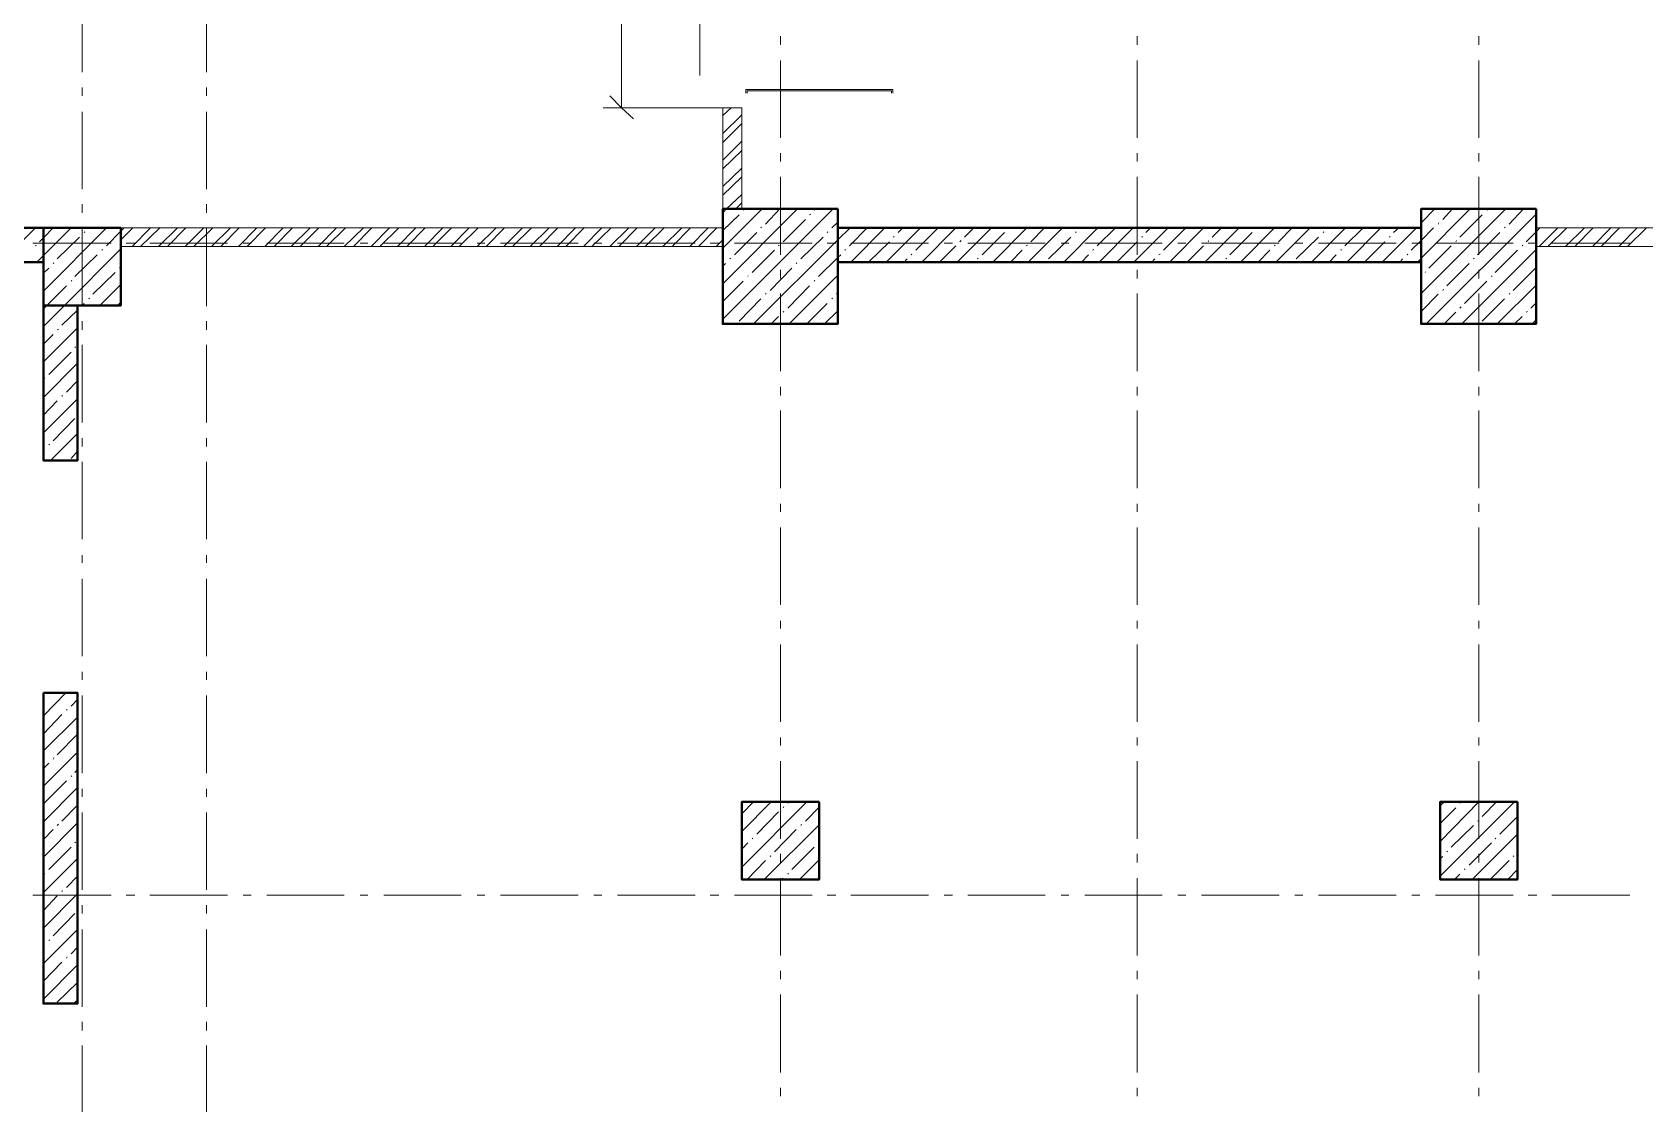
# Model space of a CAD drawing. Header units: millimetres. Extents: x -213547 to 415037, y -3642 to 106956.
# Drawn here: x -159531 to -149133, y 7503 to 14414 of the extents above; entities that cross this region are included whole.
import ezdxf

# ---------------------------------------------------------------- set-up
doc = ezdxf.new("R2010")
doc.units = ezdxf.units.MM

msp = doc.modelspace()

# ---------------------------------------------------------------- linework, layer by layer
at = {"lineweight": 9}
for points in [[(-155730.8, 15498.7), (-155730.8, 13927.1), (-155849.4, 13927.1)], [(-155226.7, 14134.6), (-155226.7, 15138.7)], [(-159208.8, 14155.8), (-159208.8, 14655.7)], [(-158408.2, 14155.8), (-158408.2, 14655.7)], [(-154705.6, 14333.7), (-154705.6, 14388.8)], [(-152405.3, 14333.7), (-152405.3, 14388.8)], [(-150202.4, 14333.7), (-150202.4, 14388.8)], [(-154705.6, 13732.2), (-154705.6, 14232.1)], [(-152405.3, 13732.2), (-152405.3, 14232.1)], [(-150202.4, 13732.2), (-150202.4, 14232.1)], [(-159208.8, 14003.3), (-159208.8, 14058.4)], [(-158408.2, 14003.3), (-158408.2, 14058.4)], [(-153981.2, 14020.3), (-153981.2, 14045.7), (-154930.1, 14045.7), (-154930.1, 14020.3)], [(-154921.6, 14020.3), (-154921.6, 14037.2), (-153989.6, 14037.2), (-153989.6, 14020.3)], [(-159208.8, 13401.8), (-159208.8, 13901.6)], [(-158408.2, 13401.8), (-158408.2, 13901.6)], [(-155730.8, 13927.1), (-155082.6, 13927.1)], [(-155078.4, 13876.2), (-155023.3, 13927.1)], [(-155078.4, 13761.8), (-154955.5, 13880.5)], [(-155078.4, 13702.5), (-154955.5, 13825.4)], [(-155078.4, 13588.2), (-154955.5, 13711)], [(-155078.4, 13533.1), (-154955.5, 13651.7)], [(-154705.6, 13579.7), (-154705.6, 13634.8)], [(-152405.3, 13579.7), (-152405.3, 13634.8)], [(-150202.4, 13579.7), (-150202.4, 13634.8)], [(-155078.4, 13418.7), (-154955.5, 13537.3)], [(-155078.4, 13363.6), (-154955.5, 13482.2)], [(-154705.6, 12978.1), (-154705.6, 13482.2)], [(-152405.3, 12978.1), (-152405.3, 13482.2)], [(-150202.4, 12978.1), (-150202.4, 13482.2)], [(-155053, 13274.7), (-154955.5, 13367.9)], [(-154993.7, 13274.7), (-154955.5, 13312.8)], [(-159208.8, 13249.2), (-159208.8, 13304.3)], [(-158408.2, 13249.2), (-158408.2, 13304.3)], [(-155078.4, 13249.2), (-155053, 13274.7)], [(-155078.4, 13020.5), (-154824.2, 13274.7)], [(-155078.4, 12791.7), (-154595.4, 13274.7)], [(-155078.4, 12563), (-154366.7, 13274.7)], [(-155078.4, 13134.9), (-154972.5, 13236.5)], [(-154947.1, 13266.2), (-154942.8, 13270.4)], [(-154803, 13177.2), (-154709.8, 13274.7)], [(-154688.6, 13062.8), (-154544.6, 13206.9)], [(-154519.2, 13236.5), (-154510.7, 13240.8)], [(-154489.5, 13266.2), (-154481.1, 13274.7)], [(-150596.3, 12931.5), (-150575.2, 12956.9), (-150257.4, 13274.7)], [(-150575.2, 13185.7), (-150486.2, 13274.7)], [(-150575.2, 12728.2), (-150028.7, 13274.7)], [(-150541.3, 12533.3), (-149833.8, 13240.8)], [(-150435.4, 13206.9), (-150371.8, 13274.7)], [(-150325.2, 13092.5), (-150181.2, 13236.5)], [(-150151.5, 13266.2), (-150147.3, 13270.4)], [(-150007.5, 13177.2), (-149914.3, 13274.7)], [(-159729.9, 12931.5), (-159509.6, 13151.8)], [(-159501.1, 12931.5), (-159458.8, 12973.9), (-159280.8, 13151.8)], [(-159484.2, 13062.8), (-159458.8, 13088.3), (-159395.2, 13151.8)], [(-159458.8, 12745.1), (-159052.1, 13151.8)], [(-159208.8, 12647.7), (-159208.8, 13151.8)], [(-159196.1, 13122.2), (-159191.9, 13126.4)], [(-159166.5, 13151.8), (-159166.5, 13151.8)], [(-159052.1, 13037.4), (-158958.9, 13130.6)], [(-158958.9, 13130.6), (-158937.7, 13151.8)], [(-158958.9, 13075.6), (-158882.6, 13151.8)], [(-158886.9, 13033.2), (-158768.2, 13151.8)], [(-158831.8, 13033.2), (-158708.9, 13151.8)], [(-158717.4, 13033.2), (-158594.6, 13151.8)], [(-158658.1, 13033.2), (-158539.5, 13151.8)], [(-158543.7, 13033.2), (-158425.1, 13151.8)], [(-158488.6, 13033.2), (-158365.8, 13151.8)], [(-158408.2, 12647.7), (-158408.2, 13151.8)], [(-158374.3, 13033.2), (-158251.4, 13151.8)], [(-158315, 13033.2), (-158196.3, 13151.8)], [(-158200.6, 13033.2), (-158082, 13151.8)], [(-158145.5, 13033.2), (-158026.9, 13151.8)], [(-158031.1, 13033.2), (-157912.5, 13151.8)], [(-157971.8, 13033.2), (-157853.2, 13151.8)], [(-157861.7, 13033.2), (-157738.8, 13151.8)], [(-157802.4, 13033.2), (-157683.7, 13151.8)], [(-157688, 13033.2), (-157569.4, 13151.8)], [(-157632.9, 13033.2), (-157510, 13151.8)], [(-157518.5, 13033.2), (-157395.7, 13151.8)], [(-157459.2, 13033.2), (-157340.6, 13151.8)], [(-157344.8, 13033.2), (-157226.2, 13151.8)], [(-157289.8, 13033.2), (-157166.9, 13151.8)], [(-157175.4, 13033.2), (-157056.8, 13151.8)], [(-157116.1, 13033.2), (-156997.5, 13151.8)], [(-157001.7, 13033.2), (-156883.1, 13151.8)], [(-156946.6, 13033.2), (-156828, 13151.8)], [(-156832.2, 13033.2), (-156713.6, 13151.8)], [(-156777.2, 13033.2), (-156654.3, 13151.8)], [(-156662.8, 13033.2), (-156539.9, 13151.8)], [(-156603.5, 13033.2), (-156484.9, 13151.8)], [(-156489.1, 13033.2), (-156370.5, 13151.8)], [(-156434, 13033.2), (-156311.2, 13151.8)], [(-156319.6, 13033.2), (-156196.8, 13151.8)], [(-156260.3, 13033.2), (-156141.7, 13151.8)], [(-156145.9, 13033.2), (-156027.3, 13151.8)], [(-156090.9, 13033.2), (-155972.3, 13151.8)], [(-155976.5, 13033.2), (-155857.9, 13151.8)], [(-155921.4, 13033.2), (-155798.6, 13151.8)], [(-155807, 13033.2), (-155684.2, 13151.8)], [(-155747.7, 13033.2), (-155629.1, 13151.8)], [(-155633.3, 13033.2), (-155514.7, 13151.8)], [(-155578.3, 13033.2), (-155455.4, 13151.8)], [(-155463.9, 13033.2), (-155341, 13151.8)], [(-155404.6, 13033.2), (-155286, 13151.8)], [(-155290.2, 13033.2), (-155171.6, 13151.8)], [(-155235.1, 13033.2), (-155116.5, 13151.8)], [(-155002.1, 12978.1), (-154858.1, 13122.2)], [(-154879.3, 12533.3), (-154337, 13075.6), (-154256.5, 13151.8)], [(-154832.7, 13151.8), (-154828.4, 13156)], [(-154404.8, 13122.2), (-154400.6, 13126.4)], [(-154375.2, 13151.8), (-154337, 13189.9)], [(-154260.8, 13037.4), (-154146.4, 13151.8)], [(-154252.3, 12931.5), (-154032, 13151.8)], [(-154023.5, 12931.5), (-153803.2, 13151.8)], [(-153947.3, 13122.2), (-153917.6, 13151.8)], [(-153832.9, 13007.8), (-153688.9, 13151.8)], [(-153794.8, 12931.5), (-153574.5, 13151.8)], [(-153566, 12931.5), (-153345.7, 13151.8)], [(-153519.4, 13092.5), (-153460.1, 13151.8)], [(-153405, 12978.1), (-153261, 13122.2)], [(-153337.3, 12931.5), (-153117, 13151.8)], [(-153235.6, 13151.8), (-153231.3, 13151.8)], [(-153108.5, 12931.5), (-152888.2, 13151.8)], [(-153091.5, 13062.8), (-153002.6, 13151.8)], [(-152879.7, 12931.5), (-152659.4, 13151.8)], [(-152803.5, 13122.2), (-152799.2, 13126.4)], [(-152778.1, 13151.8), (-152773.8, 13151.8)], [(-152663.7, 13037.4), (-152545.1, 13151.8)], [(-152651, 12931.5), (-152430.7, 13151.8)], [(-152426.4, 12931.5), (-152206.1, 13151.8)], [(-152350.2, 13122.2), (-152320.5, 13151.8)], [(-152235.8, 13007.8), (-152091.8, 13151.8)], [(-152197.7, 12931.5), (-151977.4, 13151.8)], [(-151968.9, 12931.5), (-151748.6, 13151.8)], [(-151922.3, 13092.5), (-151863, 13151.8)], [(-151807.9, 12978.1), (-151663.9, 13122.2)], [(-151740.2, 12931.5), (-151519.9, 13151.8)], [(-151634.2, 13151.8), (-151634.2, 13151.8)], [(-151511.4, 12931.5), (-151291.1, 13151.8)], [(-151494.4, 13062.8), (-151405.5, 13151.8)], [(-151282.6, 12931.5), (-151062.3, 13151.8)], [(-151206.4, 13122.2), (-151202.1, 13126.4)], [(-151181, 13151.8), (-151176.7, 13151.8)], [(-151066.6, 13037.4), (-150948, 13151.8)], [(-151053.9, 12931.5), (-150833.6, 13151.8)], [(-150825.1, 12931.5), (-150604.8, 13151.8)], [(-150753.1, 13122.2), (-150719.2, 13151.8)], [(-150638.7, 13007.8), (-150575.2, 13071.3), (-150494.7, 13151.8)], [(-150465, 13177.2), (-150460.8, 13185.7)], [(-150210.8, 12978.1), (-150066.8, 13122.2)], [(-150037.1, 13151.8), (-150032.9, 13156)], [(-149897.3, 13062.8), (-149833.8, 13126.4)], [(-149833.8, 13126.4), (-149808.4, 13151.8)], [(-149812.6, 13033.2), (-149694, 13151.8)], [(-149757.5, 13033.2), (-149634.7, 13151.8)], [(-149643.2, 13033.2), (-149520.3, 13151.8)], [(-149583.9, 13033.2), (-149465.2, 13151.8)], [(-149469.5, 13033.2), (-149350.9, 13151.8)], [(-149414.4, 13033.2), (-149295.8, 13151.8)], [(-149300, 13033.2), (-149181.4, 13151.8)], [(-149244.9, 13033.2), (-149122.1, 13151.8)], [(-159526.5, 13054.4), (-159022.4, 13054.4)], [(-159509.6, 13037.4), (-159505.4, 13041.7)], [(-159458.8, 12516.4), (-159323.2, 12651.9), (-158958.9, 13016.2)], [(-159369.8, 12952.7), (-159225.8, 13092.5)], [(-159081.7, 13007.8), (-159077.5, 13012)], [(-158925, 13054.4), (-158869.9, 13054.4)], [(-158772.5, 13054.4), (-158272.6, 13054.4)], [(-158170.9, 13054.4), (-158120.1, 13054.4)], [(-158018.4, 13054.4), (-157518.5, 13054.4)], [(-157416.9, 13054.4), (-157366, 13054.4)], [(-157264.3, 13054.4), (-156764.5, 13054.4)], [(-156662.8, 13054.4), (-156611.9, 13054.4)], [(-156510.3, 13054.4), (-156010.4, 13054.4)], [(-155908.7, 13054.4), (-155857.9, 13054.4)], [(-155756.2, 13054.4), (-155256.3, 13054.4)], [(-155158.9, 13054.4), (-155103.8, 13054.4)], [(-155120.8, 13033.2), (-155078.4, 13075.6)], [(-155002.1, 13054.4), (-154502.2, 13054.4)], [(-154887.8, 12863.7), (-154743.7, 13007.8)], [(-154718.3, 13037.4), (-154714.1, 13041.7)], [(-154574.3, 12952.7), (-154430.2, 13092.5)], [(-154404.8, 13054.4), (-154349.7, 13054.4)], [(-154290.4, 13007.8), (-154286.2, 13012)], [(-154252.3, 13054.4), (-153752.4, 13054.4)], [(-154137.9, 12931.5), (-154002.4, 13062.8)], [(-153976.9, 13092.5), (-153972.7, 13096.7)], [(-153680.4, 12931.5), (-153574.5, 13037.4)], [(-153650.7, 13054.4), (-153595.7, 13054.4)], [(-153549.1, 13062.8), (-153540.6, 13071.3)], [(-153498.2, 13054.4), (-152998.3, 13054.4)], [(-153222.9, 12931.5), (-153146.6, 13007.8)], [(-153121.2, 13037.4), (-153112.7, 13041.7)], [(-152977.2, 12952.7), (-152833.1, 13092.5)], [(-152896.7, 13054.4), (-152845.8, 13054.4)], [(-152744.2, 13054.4), (-152244.3, 13054.4)], [(-152693.3, 13007.8), (-152684.9, 13012)], [(-152536.6, 12931.5), (-152405.3, 13062.8)], [(-152375.6, 13092.5), (-152371.4, 13096.7)], [(-152142.6, 13054.4), (-152091.8, 13054.4)], [(-152083.3, 12931.5), (-151977.4, 13037.4)], [(-151990.1, 13054.4), (-151490.2, 13054.4)], [(-151947.7, 13062.8), (-151943.5, 13071.3)], [(-151625.8, 12931.5), (-151549.5, 13007.8)], [(-151519.9, 13037.4), (-151515.6, 13041.7)], [(-151388.5, 13054.4), (-151337.7, 13054.4)], [(-151380.1, 12952.7), (-151236, 13092.5)], [(-151236, 13054.4), (-150736.1, 13054.4)], [(-151092, 13007.8), (-151087.8, 13012)], [(-150939.5, 12931.5), (-150808.2, 13062.8)], [(-150778.5, 13092.5), (-150774.3, 13096.7)], [(-150634.5, 13054.4), (-150583.6, 13054.4)], [(-150524.3, 12893.4), (-150380.3, 13037.4)], [(-150482, 13054.4), (-149982.1, 13054.4)], [(-150350.6, 13062.8), (-150346.4, 13071.3)], [(-150312.5, 12533.3), (-149833.8, 13012)], [(-150096.4, 12863.7), (-149952.4, 13007.8)], [(-149922.8, 13037.4), (-149918.5, 13041.7)], [(-149884.6, 13054.4), (-149829.6, 13054.4)], [(-149732.1, 13054.4), (-149228, 13054.4)], [(-159395.2, 12923), (-159391, 12927.3)], [(-159255.4, 12838.3), (-159111.4, 12978.1)], [(-158967.4, 12893.4), (-158963.1, 12897.6)], [(-155078.4, 12906.1), (-155061.4, 12923)], [(-155031.8, 12952.7), (-155027.6, 12956.9)], [(-154603.9, 12923), (-154599.7, 12927.3)], [(-154459.9, 12838.3), (-154337, 12961.2), (-154315.8, 12978.1)], [(-153909.2, 12931.5), (-153888, 12952.7)], [(-153862.6, 12978.1), (-153858.3, 12982.4)], [(-153434.7, 12952.7), (-153430.5, 12956.9)], [(-152765.3, 12931.5), (-152718.7, 12978.1)], [(-152312.1, 12931.5), (-152290.9, 12952.7)], [(-152265.5, 12978.1), (-152257, 12982.4)], [(-151833.3, 12952.7), (-151829.1, 12956.9)], [(-151168.2, 12931.5), (-151121.6, 12978.1)], [(-150710.7, 12931.5), (-150693.8, 12952.7)], [(-150664.1, 12978.1), (-150659.9, 12982.4)], [(-150409.9, 12779), (-150265.9, 12923)], [(-150236.2, 12952.7), (-150232, 12956.9)], [(-159458.8, 12859.5), (-159424.9, 12893.4)], [(-159280.8, 12808.7), (-159276.6, 12812.9)], [(-159141, 12723.9), (-158997, 12863.7)], [(-155078.4, 12677.3), (-154947.1, 12808.7)], [(-154917.4, 12838.3), (-154913.2, 12842.6)], [(-154773.4, 12749.4), (-154633.6, 12893.4)], [(-154705.6, 12825.6), (-154705.6, 12880.7)], [(-154650.5, 12533.3), (-154337, 12846.8)], [(-154489.5, 12808.7), (-154485.3, 12812.9)], [(-152405.3, 12825.6), (-152405.3, 12880.7)], [(-150549.7, 12863.7), (-150545.5, 12868)], [(-150295.6, 12664.6), (-150151.5, 12808.7)], [(-150202.4, 12825.6), (-150202.4, 12880.7)], [(-150121.9, 12838.3), (-150117.6, 12842.6)], [(-149982.1, 12749.4), (-149838, 12893.4)], [(-159454.5, 12635), (-159437.6, 12651.9), (-159310.5, 12779)], [(-159166.5, 12694.3), (-159162.2, 12698.5)], [(-159094.4, 12651.9), (-158958.9, 12787.5)], [(-154972.5, 12550.2), (-154832.7, 12694.3)], [(-154803, 12723.9), (-154798.8, 12728.2)], [(-154705.6, 12228.3), (-154705.6, 12728.2)], [(-154659, 12635), (-154519.2, 12779)], [(-154375.2, 12694.3), (-154370.9, 12698.5)], [(-154345.5, 12723.9), (-154337, 12732.4)], [(-152405.3, 12228.3), (-152405.3, 12728.2)], [(-150575.2, 12613.8), (-150465, 12723.9)], [(-150435.4, 12749.4), (-150431.1, 12757.8)], [(-150202.4, 12228.3), (-150202.4, 12728.2)], [(-150181.2, 12550.2), (-150037.1, 12694.3)], [(-150083.7, 12533.3), (-149833.8, 12783.2)], [(-150007.5, 12723.9), (-150003.2, 12728.2)], [(-159340.2, 12524.8), (-159238.5, 12622.3)], [(-159208.8, 12651.9), (-159196.1, 12664.6)], [(-158980.1, 12651.9), (-158958.9, 12673.1)], [(-154688.6, 12609.6), (-154684.4, 12613.8)], [(-154536.1, 12533.3), (-154404.8, 12664.6)], [(-154421.8, 12533.3), (-154337, 12618)], [(-150426.9, 12533.3), (-150350.6, 12609.6)], [(-150325.2, 12635), (-150316.7, 12643.4)], [(-149897.3, 12609.6), (-149888.9, 12613.8)], [(-149867.7, 12635), (-149833.8, 12668.9)], [(-159458.8, 12287.6), (-159238.5, 12507.9)], [(-159369.8, 12495.2), (-159361.3, 12499.4)], [(-159208.8, 12495.2), (-159208.8, 12550.2)], [(-158408.2, 12495.2), (-158408.2, 12550.2)], [(-154764.9, 12533.3), (-154718.3, 12579.9)], [(-149973.6, 12533.3), (-149922.8, 12579.9)], [(-149859.2, 12533.3), (-149833.8, 12558.7)], [(-159458.8, 12402), (-159395.2, 12465.5)], [(-159255.4, 12380.8), (-159251.2, 12385)], [(-159208.8, 11897.9), (-159208.8, 12397.7)], [(-158408.2, 11897.9), (-158408.2, 12397.7)], [(-159458.8, 12058.8), (-159238.5, 12279.1)], [(-159424.9, 12207.1), (-159280.8, 12351.1)], [(-159454.5, 12181.7), (-159450.3, 12185.9)], [(-159340.2, 12067.3), (-159335.9, 12071.5)], [(-159310.5, 12092.7), (-159238.5, 12164.7)], [(-154705.6, 12071.5), (-154705.6, 12126.6)], [(-152405.3, 12071.5), (-152405.3, 12126.6)], [(-150202.4, 12071.5), (-150202.4, 12126.6)], [(-159458.8, 11830.1), (-159238.5, 12050.4)], [(-159458.8, 11944.5), (-159369.8, 12037.7)], [(-154705.6, 11474.2), (-154705.6, 11974.1)], [(-152405.3, 11474.2), (-152405.3, 11974.1)], [(-150202.4, 11474.2), (-150202.4, 11974.1)], [(-159395.2, 11779.2), (-159255.4, 11923.3)], [(-159424.9, 11753.8), (-159420.6, 11758.1)], [(-159412.2, 11652.1), (-159238.5, 11825.8)], [(-159208.8, 11741.1), (-159208.8, 11796.2)], [(-158408.2, 11741.1), (-158408.2, 11796.2)], [(-159458.8, 11719.9), (-159454.5, 11724.2)], [(-159280.8, 11664.9), (-159238.5, 11711.5)], [(-159208.8, 11143.8), (-159208.8, 11643.7)], [(-158408.2, 11143.8), (-158408.2, 11643.7)], [(-154705.6, 11321.7), (-154705.6, 11372.5)], [(-152405.3, 11321.7), (-152405.3, 11372.5)], [(-150202.4, 11321.7), (-150202.4, 11372.5)], [(-154705.6, 10720.1), (-154705.6, 11220)], [(-152405.3, 10720.1), (-152405.3, 11220)], [(-150202.4, 10720.1), (-150202.4, 11220)], [(-159208.8, 10991.3), (-159208.8, 11042.1)], [(-158408.2, 10991.3), (-158408.2, 11042.1)], [(-159208.8, 10389.7), (-159208.8, 10889.6)], [(-158408.2, 10389.7), (-158408.2, 10889.6)], [(-154705.6, 10567.6), (-154705.6, 10618.5)], [(-152405.3, 10567.6), (-152405.3, 10618.5)], [(-150202.4, 10567.6), (-150202.4, 10618.5)], [(-154705.6, 9966.1), (-154705.6, 10466)], [(-152405.3, 9966.1), (-152405.3, 10466)], [(-150202.4, 9966.1), (-150202.4, 10466)], [(-159208.8, 10237.2), (-159208.8, 10288)], [(-158408.2, 10237.2), (-158408.2, 10288)], [(-159458.8, 10004.2), (-159314.7, 10152.5)], [(-159458.8, 10118.6), (-159454.5, 10127.1)], [(-159280.8, 10067.8), (-159238.5, 10110.1)], [(-159208.8, 9635.6), (-159208.8, 10135.5)], [(-158408.2, 9635.6), (-158408.2, 10135.5)], [(-159458.8, 9889.8), (-159340.2, 10012.7)], [(-159458.8, 9779.7), (-159238.5, 9995.7)], [(-159310.5, 10042.3), (-159306.3, 10046.6)], [(-159369.8, 9754.3), (-159238.5, 9885.6)], [(-154705.6, 9813.6), (-154705.6, 9864.4)], [(-152405.3, 9813.6), (-152405.3, 9864.4)], [(-150202.4, 9813.6), (-150202.4, 9864.4)], [(-159458.8, 9550.9), (-159238.5, 9771.2)], [(-159458.8, 9665.3), (-159424.9, 9699.2)], [(-159395.2, 9724.6), (-159391, 9733.1)], [(-154705.6, 9212), (-154705.6, 9711.9)], [(-152405.3, 9212), (-152405.3, 9711.9)], [(-150202.4, 9212), (-150202.4, 9711.9)], [(-159454.5, 9440.8), (-159310.5, 9584.8)], [(-159280.8, 9614.5), (-159276.6, 9618.7)], [(-159255.4, 9639.9), (-159238.5, 9656.8)], [(-159458.8, 9322.2), (-159238.5, 9542.4)], [(-159208.8, 9483.1), (-159208.8, 9534)], [(-158408.2, 9483.1), (-158408.2, 9534)], [(-159340.2, 9326.4), (-159238.5, 9428.1)], [(-159208.8, 8881.6), (-159208.8, 9381.5)], [(-158408.2, 8881.6), (-158408.2, 9381.5)], [(-154955.5, 9258.6), (-154764.9, 9449.2)], [(-154955.5, 9029.8), (-154536.1, 9449.2)], [(-154955.5, 9373), (-154879.3, 9449.2)], [(-154858.1, 9241.7), (-154718.3, 9385.7)], [(-154688.6, 9411.1), (-154684.4, 9419.6)], [(-154659, 9440.8), (-154650.5, 9449.2)], [(-154544.6, 9326.4), (-154455.6, 9415.4)], [(-150452.3, 9423.8), (-150426.9, 9449.2)], [(-150452.3, 9195.1), (-150202.4, 9449.2)], [(-150452.3, 8970.5), (-149973.6, 9449.2)], [(-150452.3, 9309.4), (-150350.6, 9411.1)], [(-150325.2, 9440.8), (-150316.7, 9445)], [(-150181.2, 9356), (-150088, 9449.2)], [(-159458.8, 9093.4), (-159238.5, 9313.7)], [(-159458.8, 9207.8), (-159395.2, 9271.3)], [(-159369.8, 9296.7), (-159361.3, 9305.2)], [(-154811.5, 8949.4), (-154455.6, 9301)], [(-154743.7, 9127.3), (-154603.9, 9271.3)], [(-154574.3, 9296.7), (-154570, 9305.2)], [(-150380.3, 9156.9), (-150236.2, 9296.7)], [(-150210.8, 9326.4), (-150202.4, 9330.6)], [(-150066.8, 9241.7), (-149952.4, 9356)], [(-159424.9, 9012.9), (-159280.8, 9156.9)], [(-159255.4, 9186.6), (-159251.2, 9190.8)], [(-154955.5, 9144.2), (-154917.4, 9186.6)], [(-154887.8, 9212), (-154883.5, 9216.2)], [(-154633.6, 9012.9), (-154489.5, 9156.9)], [(-154459.9, 9186.6), (-154455.6, 9190.8)], [(-150265.9, 9042.6), (-150121.9, 9186.6)], [(-150244.7, 8949.4), (-149952.4, 9241.7)], [(-150096.4, 9212), (-150092.2, 9216.2)], [(-159458.8, 8864.6), (-159238.5, 9084.9)], [(-154921.6, 8949.4), (-154803, 9072.2)], [(-154773.4, 9097.6), (-154769.1, 9101.9)], [(-154705.6, 9059.5), (-154705.6, 9114.6)], [(-154582.7, 8949.4), (-154455.6, 9076.4)], [(-152405.3, 9059.5), (-152405.3, 9114.6)], [(-150452.3, 9084.9), (-150435.4, 9097.6)], [(-150409.9, 9127.3), (-150405.7, 9131.5)], [(-150202.4, 9059.5), (-150202.4, 9114.6)], [(-150130.3, 8949.4), (-150007.5, 9072.2)], [(-149982.1, 9097.6), (-149977.8, 9101.9)], [(-159454.5, 8983.2), (-159450.3, 8987.5)], [(-159310.5, 8898.5), (-159238.5, 8970.5)], [(-154705.6, 8457.9), (-154705.6, 8957.8)], [(-154697.1, 8949.4), (-154688.6, 8957.8)], [(-154659, 8983.2), (-154654.8, 8987.5)], [(-154468.4, 8949.4), (-154455.6, 8962.1)], [(-152405.3, 8457.9), (-152405.3, 8957.8)], [(-150359.1, 8949.4), (-150325.2, 8983.2)], [(-150295.6, 9012.9), (-150291.3, 9017.1)], [(-150202.4, 8457.9), (-150202.4, 8957.8)], [(-150016, 8949.4), (-149952.4, 9012.9)], [(-159526.5, 8847.7), (-159022.4, 8847.7)], [(-159458.8, 8635.9), (-159238.5, 8856.2)], [(-159458.8, 8750.2), (-159369.8, 8843.4)], [(-159340.2, 8868.9), (-159335.9, 8877.3)], [(-158925, 8847.7), (-158869.9, 8847.7)], [(-158772.5, 8847.7), (-158272.6, 8847.7)], [(-158170.9, 8847.7), (-158120.1, 8847.7)], [(-158018.4, 8847.7), (-157518.5, 8847.7)], [(-157416.9, 8847.7), (-157366, 8847.7)], [(-157264.3, 8847.7), (-156764.5, 8847.7)], [(-156662.8, 8847.7), (-156611.9, 8847.7)], [(-156510.3, 8847.7), (-156010.4, 8847.7)], [(-155908.7, 8847.7), (-155857.9, 8847.7)], [(-155756.2, 8847.7), (-155256.3, 8847.7)], [(-155158.9, 8847.7), (-155103.8, 8847.7)], [(-155002.1, 8847.7), (-154502.2, 8847.7)], [(-154404.8, 8847.7), (-154349.7, 8847.7)], [(-154252.3, 8847.7), (-153752.4, 8847.7)], [(-153650.7, 8847.7), (-153595.7, 8847.7)], [(-153498.2, 8847.7), (-152998.3, 8847.7)], [(-152896.7, 8847.7), (-152845.8, 8847.7)], [(-152744.2, 8847.7), (-152244.3, 8847.7)], [(-152142.6, 8847.7), (-152091.8, 8847.7)], [(-151990.1, 8847.7), (-151490.2, 8847.7)], [(-151388.5, 8847.7), (-151337.7, 8847.7)], [(-151236, 8847.7), (-150736.1, 8847.7)], [(-150634.5, 8847.7), (-150583.6, 8847.7)], [(-150482, 8847.7), (-149982.1, 8847.7)], [(-149884.6, 8847.7), (-149829.6, 8847.7)], [(-149732.1, 8847.7), (-149228, 8847.7)], [(-159208.8, 8729.1), (-159208.8, 8784.1)], [(-158408.2, 8729.1), (-158408.2, 8784.1)], [(-159395.2, 8585), (-159255.4, 8729.1)], [(-159458.8, 8407.1), (-159238.5, 8627.4)], [(-159458.8, 8521.5), (-159454.5, 8530)], [(-159424.9, 8555.4), (-159420.6, 8559.6)], [(-159208.8, 8127.5), (-159208.8, 8627.4)], [(-158408.2, 8127.5), (-158408.2, 8627.4)], [(-159310.5, 8441), (-159306.3, 8449.5)], [(-159280.8, 8470.7), (-159238.5, 8513)], [(-159458.8, 8292.7), (-159340.2, 8415.6)], [(-159458.8, 8178.3), (-159238.5, 8398.6)], [(-154705.6, 8305.4), (-154705.6, 8360.5)], [(-152405.3, 8305.4), (-152405.3, 8360.5)], [(-150202.4, 8305.4), (-150202.4, 8360.5)], [(-159369.8, 8157.2), (-159238.5, 8284.3)], [(-159263.9, 8148.7), (-159238.5, 8169.9)], [(-154705.6, 7703.9), (-154705.6, 8208)], [(-152405.3, 7703.9), (-152405.3, 8208)], [(-150202.4, 7703.9), (-150202.4, 8208)], [(-159208.8, 7975), (-159208.8, 8030.1)], [(-158408.2, 7975), (-158408.2, 8030.1)], [(-159208.8, 7373.4), (-159208.8, 7877.6)], [(-158408.2, 7373.4), (-158408.2, 7877.6)], [(-154705.6, 7551.4), (-154705.6, 7606.4)], [(-152405.3, 7551.4), (-152405.3, 7606.4)], [(-150202.4, 7551.4), (-150202.4, 7606.4)]]:
    msp.add_lwpolyline(points, dxfattribs=at)
at = {"lineweight": 18}
msp.add_lwpolyline([(-155654.5, 13855), (-155730.8, 13927.1), (-155807, 14003.3)], dxfattribs=at)
at = {"lineweight": 9}
for points in [[(-155078.4, 13927.1), (-155078.4, 13274.7), (-154955.5, 13274.7), (-154955.5, 13927.1)], [(-158958.9, 13033.2), (-155078.4, 13033.2), (-155078.4, 13151.8), (-158958.9, 13151.8)], [(-149833.8, 13033.2), (-147652.1, 13033.2), (-147652.1, 13151.8), (-149833.8, 13151.8)]]:
    msp.add_lwpolyline(points, close=True, dxfattribs=at)
at = {"lineweight": 40}
for points in [[(-154337, 13274.7), (-155078.4, 13274.7), (-155078.4, 12533.3), (-154337, 12533.3)], [(-149833.8, 13274.7), (-150575.2, 13274.7), (-150575.2, 12533.3), (-149833.8, 12533.3)], [(-159458.8, 13151.8), (-163343.5, 13151.8), (-163343.5, 12931.5), (-159458.8, 12931.5)], [(-158958.9, 13151.8), (-159458.8, 13151.8), (-159458.8, 12651.9), (-158958.9, 12651.9)], [(-150575.2, 13151.8), (-154337, 13151.8), (-154337, 12931.5), (-150575.2, 12931.5)], [(-159458.8, 12651.9), (-159458.8, 11652.1), (-159238.5, 11652.1), (-159238.5, 12651.9)], [(-159458.8, 10152.5), (-159458.8, 8148.7), (-159238.5, 8148.7), (-159238.5, 10152.5)], [(-154455.6, 9449.2), (-154955.5, 9449.2), (-154955.5, 8949.4), (-154455.6, 8949.4)], [(-149952.4, 9449.2), (-150452.3, 9449.2), (-150452.3, 8949.4), (-149952.4, 8949.4)]]:
    msp.add_lwpolyline(points, close=True, dxfattribs=at)

doc.saveas('drawing.dxf')
